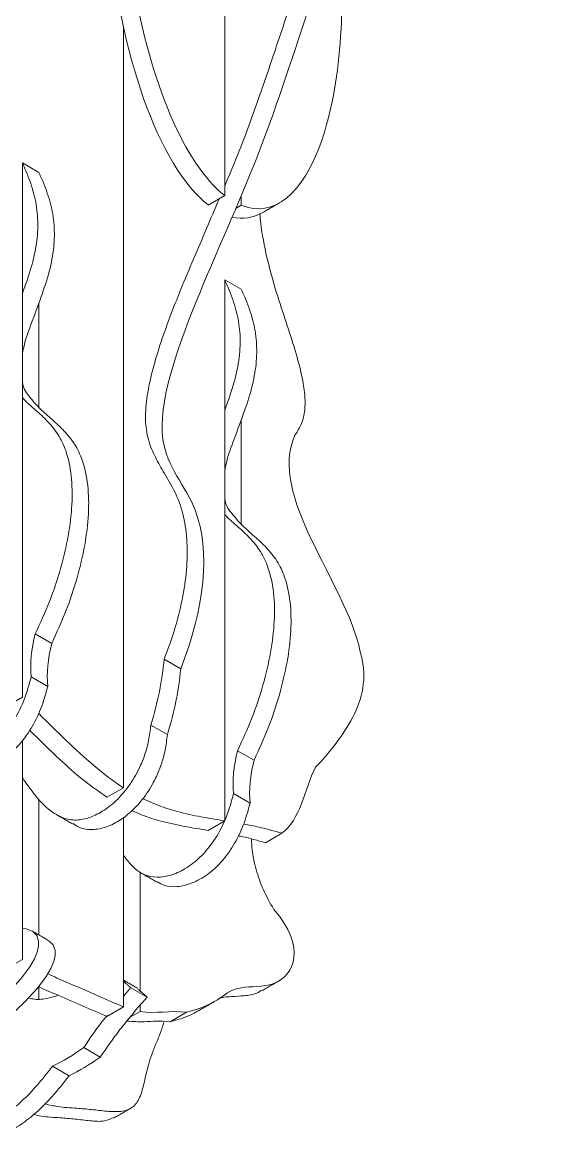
# Model space of a CAD drawing. Header units: millimetres. Extents: x -790 to 3917, y -2121 to 391.
# Drawn here: x -421.3 to -329.4, y -1924.7 to -1733.3 of the extents above; entities that cross this region are included whole.
import ezdxf

# ---------------------------------------------------------------- set-up
doc = ezdxf.new("R2010")
doc.units = ezdxf.units.MM

msp = doc.modelspace()

# ---------------------------------------------------------------- linework, layer by layer
at = {"color": 7, "linetype": 'Continuous', "lineweight": 15}
for p, q in [((-386.61, -1762.97), (-386.61, -1721.86)), ((-403.94, -1774.13), (-403.94, -1734.05)), ((-421.26, -1757.41), (-421.26, -1764.13)), ((-418.43, -1759.04), (-421.26, -1757.41)), ((-421.26, -1764.13), (-421.26, -1848.92)), ((-389.44, -1764.61), (-386.61, -1762.97)), ((-383.79, -1762.97), (-383.79, -1764.65)), ((-383.79, -1764.65), (-384.73, -1765.2)), ((-403.94, -1774.13), (-403.94, -1864.42)), ((-386.61, -1784.13), (-386.61, -1777.41)), ((-383.79, -1779.04), (-386.61, -1777.41)), ((-418.43, -1781.38), (-418.43, -1799.27)), ((-386.61, -1784.13), (-386.61, -1870.09)), ((-383.79, -1801.38), (-383.79, -1819.27)), ((-419.06, -1838.06), (-416.23, -1839.69)), ((-394.15, -1844.04), (-396.98, -1842.41)), ((-419.75, -1845.42), (-416.92, -1847.05)), ((-424.09, -1850.55), (-421.26, -1848.92)), ((-418.43, -1851.72), (-418.46, -1851.73)), ((-418.43, -1851.67), (-418.43, -1851.72)), ((-396.43, -1855.3), (-399.26, -1853.67)), ((-421.26, -1893.81), (-421.26, -1856.3)), ((-381.58, -1859.69), (-384.41, -1858.06)), ((-406.77, -1866.05), (-403.94, -1864.42)), ((-382.27, -1867.05), (-385.1, -1865.42)), ((-418.43, -1866.38), (-418.43, -1889.62)), ((-403.94, -1901.93), (-403.94, -1869.46)), ((-389.44, -1871.72), (-386.61, -1870.09)), ((-379.65, -1873.84), (-376.82, -1872.21)), ((-401.11, -1878.8), (-401.11, -1899.21)), ((-424.09, -1895.45), (-421.26, -1893.81)), ((-418.43, -1898.5), (-418.43, -1900.58)), ((-399.87, -1900.28), (-402.7, -1898.65)), ((-406.77, -1903.57), (-403.94, -1901.93)), ((-401.11, -1901.66), (-401.11, -1902.73)), ((-401.11, -1902.73), (-402.9, -1903.76)), ((-395.96, -1904.48), (-393.13, -1902.85)), ((-407.93, -1910.54), (-410.76, -1908.91)), ((-413.27, -1913.74), (-416.09, -1912.11))]:
    msp.add_line(p, q, dxfattribs=at)
at = {"color": 7, "linetype": 'Continuous', "lineweight": 15, "flags": 128}
for points in [[(-421.26, -1888.48), (-420.7, -1888.52), (-419.47, -1889.03), (-418.81, -1889.71), (-418.48, -1890.64), (-418.47, -1891.52), (-418.71, -1892.55), (-419.21, -1893.73), (-419.99, -1895.08), (-421.52, -1897.12), (-423.66, -1899.47), (-426.46, -1902.12), (-426.46, -1902.12)], [(-416.86, -1890.58), (-416.65, -1890.67), (-415.99, -1891.34), (-415.65, -1892.27), (-415.64, -1893.15), (-415.88, -1894.18), (-416.38, -1895.36), (-417.16, -1896.71), (-418.69, -1898.75), (-420.83, -1901.1), (-423.63, -1903.75), (-423.63, -1903.75)]]:
    msp.add_lwpolyline(points, dxfattribs=at)
at = {"color": 7, "linetype": 'Continuous', "lineweight": 15}
for centre, start_param, end_param in [((-385.2, -1717.76), 5.849173, 9.073438), ((-388.03, -1719.39), 0.166026, 2.790253), ((-385.2, -1717.76), 2.942065, 4.695473), ((-388.03, -1719.39), 3.012829, 3.307619)]:
    msp.add_ellipse(centre, major_axis=(-5.07, 47.45), ratio=0.378207, start_param=start_param, end_param=end_param, dxfattribs=at)
for points, knots in [([(-329.43, -1565.13), (-332.77, -1578.23), (-334.14, -1599.57), (-342.32, -1631.83), (-351.25, -1674.51), (-367.6, -1715.9), (-380.62, -1756.8), (-391.57, -1780.12), (-400.56, -1805.75), (-388.39, -1817.26), (-390.05, -1833.72), (-394.15, -1844.04)], [0, 0, 0, 0, 0.132617, 0.240462, 0.334771, 0.582388, 0.668045, 0.754085, 0.835983, 0.900576, 1, 1, 1, 1]), ([(-433.36, -1773.24), (-433.75, -1772.19), (-434.5, -1770.13), (-435.06, -1767.13), (-435.04, -1764.39), (-434.48, -1761.59), (-433.33, -1758.75), (-431.76, -1755.76), (-430.01, -1752.46), (-428.41, -1748.6), (-427.36, -1743.98), (-426.91, -1739.09), (-426.68, -1734.37), (-426.35, -1730.07), (-425.59, -1726.36), (-424.02, -1723.42), (-421.54, -1721.35), (-418.63, -1719.31), (-415.87, -1716.79), (-413.46, -1713.86), (-411.37, -1711.01), (-409.68, -1708.49), (-408.32, -1706.59), (-407.45, -1705.36), (-406.81, -1704.99), (-406.62, -1704.88)], [0, 0, 0, 0, 0.030344, 0.059328, 0.088287, 0.118634, 0.162261, 0.209094, 0.257763, 0.316613, 0.374569, 0.430861, 0.483991, 0.532236, 0.576607, 0.620506, 0.668502, 0.722553, 0.782945, 0.836426, 0.888821, 0.93612, 0.966055, 0.989965, 1, 1, 1, 1]), ([(-430.53, -1771.61), (-430.92, -1770.56), (-431.67, -1768.5), (-432.23, -1765.5), (-432.21, -1762.76), (-431.65, -1759.96), (-430.5, -1757.12), (-428.93, -1754.13), (-427.18, -1750.83), (-425.58, -1746.97), (-424.53, -1742.35), (-424.08, -1737.46), (-423.85, -1732.74), (-423.52, -1728.44), (-422.76, -1724.73), (-421.19, -1721.79), (-418.71, -1719.72), (-415.8, -1717.68), (-413.05, -1715.16), (-410.63, -1712.23), (-408.54, -1709.38), (-407.24, -1707.46), (-406.62, -1706.55)], [0, 0, 0, 0, 0.032424, 0.063394, 0.094338, 0.126764, 0.173382, 0.223425, 0.275429, 0.338313, 0.40024, 0.46039, 0.517161, 0.568713, 0.616125, 0.663033, 0.714318, 0.772073, 0.836605, 0.893751, 0.949737, 1, 1, 1, 1]), ([(-369.83, -1714.32), (-370.08, -1715.04), (-371.56, -1719.22), (-374.24, -1726.89), (-377.7, -1737.29), (-381.19, -1747.62), (-384.17, -1755.65), (-386.12, -1760.18), (-386.61, -1761.34)], [0, 0, 0, 0, 0.045558, 0.266945, 0.488612, 0.708968, 0.925985, 1, 1, 1, 1]), ([(-421.26, -1757.41), (-421.06, -1757.85), (-420.36, -1759.41), (-419.35, -1762.12), (-418.61, -1765.78), (-418.56, -1769.66), (-419.25, -1773.85), (-420.34, -1777.26), (-421.08, -1779.25), (-421.26, -1779.75)], [0, 0, 0, 0, 0.077875, 0.273238, 0.448276, 0.610586, 0.771431, 0.942234, 1, 1, 1, 1]), ([(-418.43, -1759.04), (-418.23, -1759.49), (-417.53, -1761.05), (-416.52, -1763.76), (-415.78, -1767.41), (-415.73, -1771.29), (-416.42, -1775.48), (-417.87, -1779.95), (-419.55, -1784.45), (-420.92, -1788.03), (-421.2, -1789.93), (-421.26, -1790.4)], [0, 0, 0, 0, 0.057801, 0.202805, 0.332723, 0.453194, 0.572578, 0.699353, 0.831747, 0.958754, 1, 1, 1, 1]), ([(-387.53, -1763.5), (-388.17, -1765), (-390.27, -1769.98), (-393.13, -1776.53), (-395.8, -1783.22), (-397.54, -1788.01), (-398.98, -1792.71), (-399.96, -1797.2), (-400.31, -1801.35), (-399.79, -1804.94), (-398.51, -1807.9), (-396.84, -1810.75), (-395.04, -1813.74), (-393.66, -1817.41), (-393, -1821.7), (-393.01, -1826.44), (-393.69, -1831.55), (-394.96, -1836.93), (-396.3, -1840.57), (-396.98, -1842.41)], [0, 0, 0, 0, 0.050775, 0.168996, 0.222863, 0.27713, 0.330335, 0.381513, 0.430566, 0.478788, 0.528502, 0.580126, 0.639999, 0.699301, 0.75823, 0.817397, 0.877225, 0.938013, 1, 1, 1, 1]), ([(-380.58, -1766.06), (-380.54, -1766.62), (-380.33, -1769.05), (-379.45, -1773.6), (-377.88, -1779.29), (-376.12, -1784.62), (-374.55, -1789.42), (-373.4, -1793.58), (-372.84, -1797.03), (-372.82, -1799.79), (-373.38, -1802.16), (-374.13, -1803.34), (-374.52, -1803.94)], [0, 0, 0, 0, 0.044092, 0.191995, 0.342184, 0.466386, 0.585906, 0.697244, 0.774688, 0.848594, 0.922561, 1, 1, 1, 1]), ([(-386.61, -1777.41), (-386.41, -1777.86), (-385.71, -1779.42), (-384.7, -1782.13), (-383.96, -1785.78), (-383.91, -1789.66), (-384.61, -1793.85), (-385.69, -1797.26), (-386.43, -1799.25), (-386.61, -1799.75)], [0, 0, 0, 0, 0.077875, 0.273238, 0.448276, 0.610586, 0.771431, 0.942234, 1, 1, 1, 1]), ([(-383.79, -1779.04), (-383.59, -1779.49), (-382.88, -1781.05), (-381.87, -1783.76), (-381.13, -1787.41), (-381.09, -1791.29), (-381.77, -1795.49), (-383.22, -1799.95), (-384.9, -1804.45), (-386.27, -1808.04), (-386.55, -1809.94), (-386.61, -1810.4)], [0, 0, 0, 0, 0.057801, 0.202805, 0.332723, 0.453194, 0.572578, 0.699353, 0.831747, 0.958754, 1, 1, 1, 1]), ([(-421.26, -1794.75), (-421.24, -1794.92), (-421.1, -1796.1), (-419.93, -1797.62), (-418.21, -1799.58), (-416.14, -1801.36), (-414.08, -1803.26), (-412.25, -1805.46), (-410.8, -1808.52), (-409.93, -1812.52), (-409.83, -1817.49), (-410.48, -1822.86), (-411.8, -1828.46), (-413.68, -1834.13), (-415.38, -1837.84), (-416.23, -1839.69)], [0, 0, 0, 0, 0.009938, 0.072211, 0.140476, 0.213092, 0.287323, 0.360645, 0.432078, 0.525896, 0.619834, 0.714619, 0.810101, 0.905563, 1, 1, 1, 1]), ([(-421.26, -1797.6), (-421.19, -1797.69), (-420.49, -1798.48), (-418.95, -1799.71), (-416.91, -1801.63), (-415.08, -1803.83), (-413.62, -1806.88), (-412.76, -1810.89), (-412.66, -1815.86), (-413.31, -1821.23), (-414.63, -1826.82), (-416.51, -1832.5), (-418.21, -1836.21), (-419.06, -1838.06)], [0, 0, 0, 0, 0.010166, 0.093791, 0.179276, 0.263714, 0.345976, 0.454018, 0.562198, 0.671353, 0.781311, 0.891245, 1, 1, 1, 1]), ([(-386.61, -1814.76), (-386.59, -1814.92), (-386.45, -1816.1), (-385.28, -1817.62), (-383.56, -1819.58), (-381.49, -1821.36), (-379.43, -1823.26), (-377.6, -1825.47), (-376.15, -1828.52), (-375.28, -1832.53), (-375.18, -1837.49), (-375.83, -1842.86), (-377.16, -1848.46), (-379.03, -1854.13), (-380.73, -1857.84), (-381.58, -1859.69)], [0, 0, 0, 0, 0.009938, 0.072211, 0.140476, 0.213092, 0.287323, 0.360645, 0.432078, 0.525896, 0.619834, 0.714619, 0.810101, 0.905563, 1, 1, 1, 1]), ([(-386.61, -1817.61), (-386.54, -1817.69), (-385.84, -1818.48), (-384.3, -1819.71), (-382.27, -1821.63), (-380.43, -1823.83), (-378.98, -1826.89), (-378.11, -1830.89), (-378.01, -1835.86), (-378.66, -1841.23), (-379.98, -1846.83), (-381.86, -1852.5), (-383.56, -1856.21), (-384.41, -1858.06)], [0, 0, 0, 0, 0.010166, 0.093791, 0.179276, 0.263714, 0.345976, 0.454018, 0.562198, 0.671353, 0.781311, 0.891245, 1, 1, 1, 1]), ([(-363.4, -1841.12), (-363.27, -1841.57), (-362.65, -1844), (-362.84, -1849.93), (-366.82, -1856.07), (-369.99, -1859.84), (-371.08, -1860.9)], [0.88709424, 0.88709424, 0.88709424, 0.88709424, 0.890625, 0.90625, 0.9375, 0.95264014, 0.95264014, 0.95264014, 0.95264014]), ([(-419.75, -1845.42), (-420.1, -1846.72), (-420.77, -1849.16), (-422.5, -1852.66), (-424.62, -1855.57), (-427.08, -1857.79), (-429.7, -1859.23), (-432.23, -1859.84), (-434.51, -1859.61), (-436.39, -1858.6), (-437.67, -1857.23), (-438.35, -1856.28), (-438.59, -1855.95)], [0, 0, 0, 0, 0.120149, 0.226481, 0.325325, 0.423547, 0.526544, 0.634454, 0.734834, 0.838342, 0.944456, 1, 1, 1, 1]), ([(-416.92, -1847.05), (-417.27, -1848.35), (-417.94, -1850.8), (-419.67, -1854.3), (-421.8, -1857.21), (-424.26, -1859.42), (-426.88, -1860.86), (-429.4, -1861.45), (-431.42, -1861.33), (-432.39, -1860.74), (-432.76, -1860.51)], [0, 0, 0, 0, 0.150376, 0.28346, 0.407172, 0.530104, 0.659013, 0.794072, 0.919705, 1, 1, 1, 1]), ([(-403.94, -1864.42), (-405.64, -1863.32), (-410.49, -1859.61), (-415.31, -1854.82), (-418.43, -1851.72)], [0.5258678, 0.5258678, 0.5258678, 0.5258678, 0.625, 0.8091806, 0.8091806, 0.8091806, 0.8091806]), ([(-399.26, -1853.67), (-399.36, -1854.55), (-399.56, -1856.22), (-400.25, -1858.75), (-401.34, -1861.43), (-402.97, -1864.19), (-405.18, -1866.72), (-407.59, -1868.58), (-410.05, -1869.72), (-412.44, -1870.08), (-414.77, -1869.52), (-416.94, -1868.07), (-418.94, -1865.95), (-420.33, -1864.07), (-421.09, -1862.95), (-421.26, -1862.69)], [0, 0, 0, 0, 0.066635, 0.126779, 0.182159, 0.259522, 0.333945, 0.408192, 0.483803, 0.56174, 0.643249, 0.747412, 0.856642, 0.966001, 1, 1, 1, 1]), ([(-406.77, -1866.05), (-408.13, -1865.09), (-410.89, -1863.16), (-415.3, -1859.22), (-418.31, -1856.25), (-420, -1854.58)], [0, 0, 0, 0, 0.3004, 0.606917, 1, 1, 1, 1]), ([(-396.43, -1855.3), (-396.54, -1856.18), (-396.73, -1857.85), (-397.43, -1860.39), (-398.51, -1863.07), (-400.14, -1865.82), (-402.35, -1868.35), (-404.76, -1870.22), (-407.22, -1871.36), (-409.6, -1871.69), (-411.4, -1871.35), (-412.28, -1870.75), (-412.56, -1870.55)], [0, 0, 0, 0, 0.097675, 0.185836, 0.267013, 0.380414, 0.489505, 0.598338, 0.70917, 0.823412, 0.94289, 1, 1, 1, 1]), ([(-385.1, -1865.42), (-385.45, -1866.72), (-386.12, -1869.17), (-387.85, -1872.67), (-389.98, -1875.58), (-392.44, -1877.79), (-395.06, -1879.23), (-397.59, -1879.84), (-399.86, -1879.61), (-401.74, -1878.6), (-403.02, -1877.23), (-403.7, -1876.28), (-403.94, -1875.95)], [0, 0, 0, 0, 0.120149, 0.226481, 0.325325, 0.423547, 0.526544, 0.634454, 0.734834, 0.838342, 0.944456, 1, 1, 1, 1]), ([(-386.61, -1870.09), (-387.96, -1869.87), (-390.63, -1869.44), (-394.39, -1868.62), (-397.73, -1867.6), (-399.74, -1866.68), (-400.65, -1866.25)], [0, 0, 0, 0, 0.294231, 0.585353, 0.810148, 1, 1, 1, 1]), ([(-382.27, -1867.05), (-382.62, -1868.35), (-383.29, -1870.8), (-385.02, -1874.3), (-387.15, -1877.21), (-389.61, -1879.42), (-392.23, -1880.87), (-394.75, -1881.46), (-396.77, -1881.33), (-397.74, -1880.74), (-398.11, -1880.52)], [0, 0, 0, 0, 0.150376, 0.28346, 0.407172, 0.530104, 0.659013, 0.794072, 0.919705, 1, 1, 1, 1]), ([(-389.44, -1871.72), (-390.79, -1871.5), (-393.46, -1871.08), (-397.22, -1870.24), (-400.23, -1869.35), (-401.9, -1868.59), (-402.49, -1868.32)], [0, 0, 0, 0, 0.316021, 0.628702, 0.870144, 1, 1, 1, 1]), ([(-376.82, -1872.21), (-378.13, -1871.83), (-380.34, -1871.18), (-382.5, -1870.79), (-383.38, -1870.64)], [0, 0, 0, 0, 0.588926, 1, 1, 1, 1]), ([(-379.65, -1873.84), (-380.96, -1873.45), (-382.53, -1872.98), (-384.06, -1872.69), (-384.32, -1872.64)], [0, 0, 0, 0, 0.831174, 1, 1, 1, 1]), ([(-382.01, -1873.21), (-382, -1873.81), (-381.96, -1875.46), (-381.29, -1878.42), (-380.1, -1881.92), (-378.85, -1884.13), (-378.22, -1885.24)], [0, 0, 0, 0, 0.1605167, 0.44047, 0.719787, 1, 1, 1, 1]), ([(-378.22, -1885.24), (-372.61, -1891.65), (-375.61, -1899), (-386.7, -1898.01), (-387.22, -1901.43), (-393.13, -1902.85)], [0, 0, 0, 0, 0.398091, 0.597445, 1, 1, 1, 1]), ([(-403.94, -1901.93), (-405.31, -1901.36), (-408.05, -1900.2), (-411.86, -1898.47), (-414.79, -1897.3), (-416.37, -1896.49), (-416.88, -1896.23)], [0, 0, 0, 0, 0.317625, 0.636714, 0.881325, 1, 1, 1, 1]), ([(-420.2, -1900.41), (-419.86, -1900.5), (-418.84, -1900.75), (-417.1, -1900.59), (-415.69, -1900.15), (-415.09, -1899.96)], [0, 0, 0, 0, 0.225936, 0.671934, 1, 1, 1, 1]), ([(-406.77, -1903.57), (-408.13, -1902.99), (-410.88, -1901.84), (-414.68, -1900.09), (-417.19, -1899.12), (-418.34, -1898.54), (-418.43, -1898.5)], [0, 0, 0, 0, 0.352112, 0.705846, 0.977017, 1, 1, 1, 1]), ([(-380.28, -1899.07), (-380.55, -1899.25), (-381.4, -1899.83), (-383.21, -1900.04), (-385.3, -1900.16), (-386.84, -1900.24), (-387.54, -1900.53), (-387.7, -1900.6)], [0, 0, 0, 0, 0.13057, 0.42075, 0.693562, 0.928013, 1, 1, 1, 1]), ([(-399.87, -1900.28), (-400.95, -1901.45), (-402.35, -1903.07), (-404.39, -1905.61), (-406.03, -1907.79), (-407.31, -1909.61), (-407.93, -1910.54)], [0, 0, 0, 0, 0.375, 0.5, 0.75, 1, 1, 1, 1]), ([(-406.69, -1903.39), (-406.91, -1903.65), (-408.37, -1905.36), (-409.66, -1907.28), (-410.76, -1908.91)], [0, 0, 0, 0, 0.152228, 1, 1, 1, 1]), ([(-391.32, -1902.7), (-391.49, -1902.8), (-392.2, -1903.23), (-393.72, -1903.87), (-395.16, -1904.26), (-395.96, -1904.48)], [0, 0, 0, 0, 0.116276, 0.505429, 1, 1, 1, 1]), ([(-397.05, -1904.59), (-397.22, -1905.18), (-397.6, -1906.48), (-398.4, -1908.22), (-399.11, -1910.06), (-399.79, -1912.21), (-400.36, -1914.76), (-401.01, -1917.46), (-402.34, -1919.35), (-404.41, -1919.96), (-406.84, -1919.84), (-409.4, -1919.5), (-412.2, -1919.27), (-414.82, -1919.14), (-416.7, -1918.73), (-417.44, -1918.56)], [0, 0, 0, 0, 0.057119, 0.124211, 0.187934, 0.245958, 0.334147, 0.420536, 0.494745, 0.570849, 0.652742, 0.737532, 0.821071, 0.929527, 1, 1, 1, 1]), ([(-395.96, -1904.48), (-396.73, -1904.43), (-398.25, -1904.33), (-400.62, -1904.55), (-402.35, -1904.44), (-403.33, -1904.38)], [0, 0, 0, 0, 0.30626, 0.610873, 1, 1, 1, 1]), ([(-416.09, -1912.11), (-417.04, -1913.32), (-418.83, -1915.6), (-421.63, -1918.41), (-424.43, -1920.6), (-427.26, -1922.12), (-430.07, -1922.93), (-433.21, -1923.13), (-436.11, -1922.67), (-438.03, -1922.01), (-438.77, -1921.76)], [0, 0, 0, 0, 0.133484, 0.250887, 0.357133, 0.473869, 0.588229, 0.704471, 0.886199, 1, 1, 1, 1]), ([(-413.27, -1913.74), (-414.22, -1914.95), (-416, -1917.23), (-418.8, -1920.04), (-421.6, -1922.23), (-424.43, -1923.75), (-427.24, -1924.56), (-430.39, -1924.77), (-433.8, -1924.19), (-436.89, -1923.13), (-438.77, -1922.43), (-439.43, -1922.19)], [0, 0, 0, 0, 0.1131968, 0.2127573, 0.3028562, 0.4018507, 0.4988302, 0.5974058, 0.7515151, 0.9128699, 1, 1, 1, 1]), ([(-405.58, -1920.88), (-406.11, -1921.12), (-407.31, -1921.66), (-409.68, -1921.45), (-412.23, -1921.14), (-415.03, -1920.89), (-417.35, -1920.81), (-418.92, -1920.47), (-419.35, -1920.38)], [0, 0, 0, 0, 0.138636, 0.315029, 0.497663, 0.677601, 0.911211, 1, 1, 1, 1])]:
    msp.add_open_spline(points, degree=3, knots=knots, dxfattribs=at)
for points, degree in [([(-380.06, -1765.87), (-377.23, -1764.24)], 1), ([(-374.52, -1803.94), (-379.41, -1814.35), (-365.9, -1829.17), (-363.4, -1841.12)], 3), ([(-419.06, -1838.06), (-419.74, -1840.72), (-419.97, -1843.17), (-419.75, -1845.42)], 3), ([(-416.23, -1839.69), (-416.91, -1842.35), (-417.14, -1844.8), (-416.92, -1847.05)], 3), ([(-396.98, -1842.41), (-397.31, -1846.05), (-398.07, -1849.81), (-399.26, -1853.67)], 3), ([(-394.15, -1844.04), (-394.48, -1847.69), (-395.24, -1851.44), (-396.43, -1855.3)], 3), ([(-384.41, -1858.06), (-385.09, -1860.72), (-385.32, -1863.17), (-385.1, -1865.42)], 3), ([(-381.58, -1859.69), (-382.26, -1862.35), (-382.49, -1864.81), (-382.27, -1867.05)], 3), ([(-371.08, -1860.9), (-372.92, -1864.75), (-373.68, -1869.87), (-376.82, -1872.21)], 3), ([(-415.42, -1869.02), (-412.59, -1870.65)], 1), ([(-400.98, -1878.97), (-398.15, -1880.6)], 1), ([(-416.83, -1890.55), (-419.66, -1888.91)], 1), ([(-404.01, -1897.52), (-402.7, -1898.65)], 1), ([(-401.52, -1898.76), (-403.94, -1897.36)], 1), ([(-380.22, -1899.16), (-377.4, -1897.53)], 1), ([(-402.7, -1898.65), (-403.94, -1900.12)], 1), ([(-401.56, -1898.83), (-399.87, -1900.28)], 1), ([(-391.28, -1902.7), (-388.45, -1901.06)], 1), ([(-393.13, -1902.85), (-395.92, -1902.53), (-398.38, -1903.15), (-401.11, -1902.73)], 3), ([(-410.76, -1908.91), (-412.53, -1910.18), (-414.31, -1911.25), (-416.09, -1912.11)], 3), ([(-407.93, -1910.54), (-409.71, -1911.82), (-411.48, -1912.88), (-413.27, -1913.74)], 3), ([(-405.54, -1920.94), (-402.71, -1919.31)], 1)]:
    msp.add_open_spline(points, degree=degree, dxfattribs=at)

doc.saveas('drawing.dxf')
